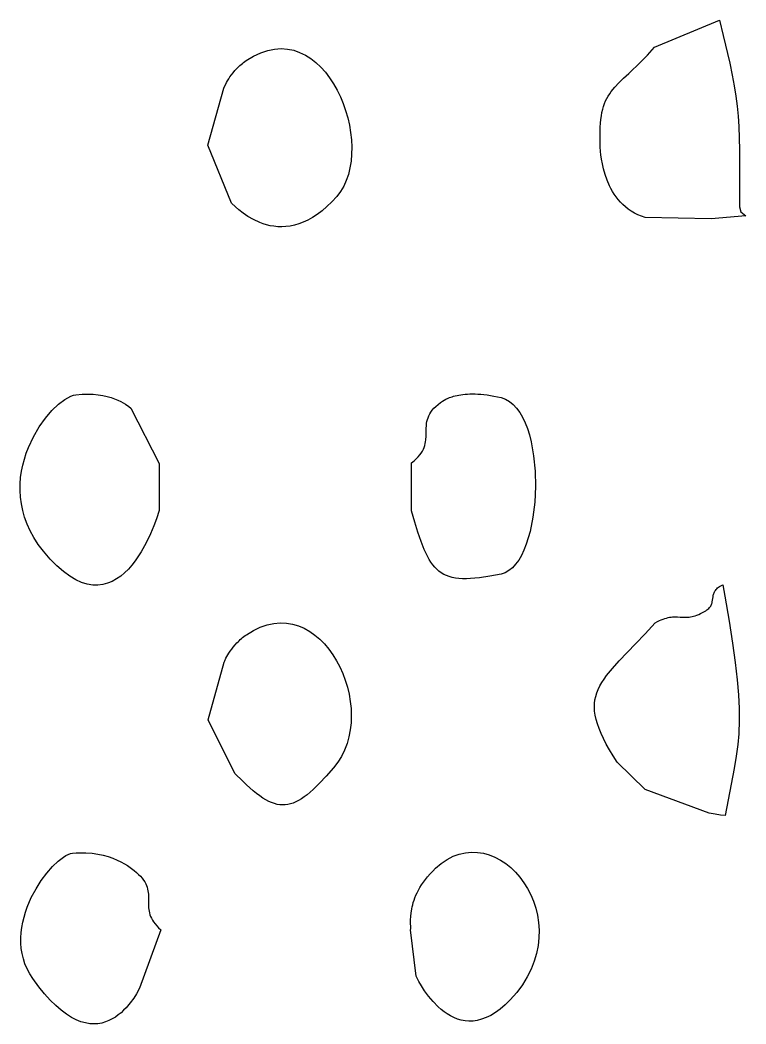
# Model space of a CAD drawing. Header units: millimetres. Extents: x 73 to 173, y -160 to -92.
# Drawn here: x 153.687 to 154.364, y -138.33 to -137.394 of the extents above; entities that cross this region are included whole.
import ezdxf

# ---------------------------------------------------------------- set-up
doc = ezdxf.new("R2010")
doc.units = ezdxf.units.MM
doc.layers.add('F.Silkscreen', color=41, linetype='CONTINUOUS', true_color=0xf2eda1)

msp = doc.modelspace()

# ---------------------------------------------------------------- linework, layer by layer
at = {"layer": 'F.Silkscreen', "linetype": 'CONTINUOUS'}
for p, q in [((154.279191, -137.418931), (154.339618, -137.393517)), ((154.339618, -137.393517), (154.34326, -137.407987)), ((154.34326, -137.407987), (154.349338, -137.433833)), ((153.918214, -137.421765), (153.92456, -137.420515)), ((153.92456, -137.420515), (153.930742, -137.420127)), ((153.930742, -137.420127), (153.936709, -137.420544)), ((153.936709, -137.420544), (153.94248, -137.421734)), ((154.272377, -137.426274), (154.279191, -137.418931)), ((153.898174, -137.431198), (153.905005, -137.427062)), ((153.905005, -137.427062), (153.91169, -137.423936)), ((153.91169, -137.423936), (153.918214, -137.421765)), ((153.94248, -137.421734), (153.94803, -137.423639)), ((153.94803, -137.423639), (153.953336, -137.42621)), ((153.953336, -137.42621), (153.958406, -137.4294)), ((153.958406, -137.4294), (153.963216, -137.433171)), ((154.266081, -137.432683), (154.272377, -137.426274)), ((153.887543, -137.440718), (153.889358, -137.438723)), ((153.889358, -137.438723), (153.890325, -137.437731)), ((153.890325, -137.437731), (153.891324, -137.436748)), ((153.891324, -137.436748), (153.892365, -137.435775)), ((153.892365, -137.435775), (153.893454, -137.434822)), ((153.893454, -137.434822), (153.894574, -137.433881)), ((153.894574, -137.433881), (153.89573, -137.432962)), ((153.89573, -137.432962), (153.896935, -137.432068)), ((153.896935, -137.432068), (153.898174, -137.431198)), ((153.963216, -137.433171), (153.96776, -137.437456)), ((153.96776, -137.437456), (153.972019, -137.442215)), ((154.255007, -137.443302), (154.266081, -137.432683)), ((154.349338, -137.433833), (154.351643, -137.444855)), ((153.880735, -137.450132), (153.881812, -137.44841)), ((153.881812, -137.44841), (153.883021, -137.446574)), ((153.883021, -137.446574), (153.884382, -137.444674)), ((153.884382, -137.444674), (153.885886, -137.442712)), ((153.885886, -137.442712), (153.887543, -137.440718)), ((153.972019, -137.442215), (153.975981, -137.447407)), ((153.975981, -137.447407), (153.979632, -137.452958)), ((154.24591, -137.452052), (154.250211, -137.447836)), ((154.250211, -137.447836), (154.255007, -137.443302)), ((154.351643, -137.444855), (154.353515, -137.454955)), ((153.8623, -137.510356), (153.877143, -137.456953)), ((153.877143, -137.456953), (153.877816, -137.455523)), ((153.877816, -137.455523), (153.879011, -137.453187)), ((153.879011, -137.453187), (153.879804, -137.451737)), ((153.879804, -137.451737), (153.880735, -137.450132)), ((153.979632, -137.452958), (153.982963, -137.458862)), ((153.982963, -137.458862), (153.985978, -137.465039)), ((154.238753, -137.46019), (154.242089, -137.456124)), ((154.242089, -137.456124), (154.24591, -137.452052)), ((154.353515, -137.454955), (154.355015, -137.464536)), ((153.985978, -137.465039), (153.988629, -137.471429)), ((154.233471, -137.468991), (154.234616, -137.466661)), ((154.234616, -137.466661), (154.23587, -137.464429)), ((154.23587, -137.464429), (154.237251, -137.462284)), ((154.237251, -137.462284), (154.238753, -137.46019)), ((154.355015, -137.464536), (154.35616, -137.473809)), ((153.988629, -137.471429), (153.990926, -137.478013)), ((154.230041, -137.479691), (154.230732, -137.476764)), ((154.230732, -137.476764), (154.231526, -137.474027)), ((154.231526, -137.474027), (154.232444, -137.471436)), ((154.232444, -137.471436), (154.233471, -137.468991)), ((154.35616, -137.473809), (154.357035, -137.483213)), ((153.990926, -137.478013), (153.992861, -137.484732)), ((153.992861, -137.484732), (153.994411, -137.491543)), ((154.228648, -137.489733), (154.228994, -137.486149)), ((154.228994, -137.486149), (154.229468, -137.482812)), ((154.229468, -137.482812), (154.230041, -137.479691)), ((154.357035, -137.483213), (154.357652, -137.49286)), ((153.994411, -137.491543), (153.995566, -137.498378)), ((154.228264, -137.497679), (154.228393, -137.493573)), ((154.228393, -137.493573), (154.228648, -137.489733)), ((154.357652, -137.49286), (154.358283, -137.514611)), ((153.995566, -137.498378), (153.996306, -137.505213)), ((153.996306, -137.505213), (153.996638, -137.51198)), ((154.228235, -137.502086), (154.228264, -137.497679)), ((154.228506, -137.511865), (154.228235, -137.502086)), ((153.884497, -137.564207), (153.8623, -137.510356)), ((153.996638, -137.51198), (153.996531, -137.518633)), ((154.228773, -137.516011), (154.228506, -137.511865)), ((154.358283, -137.514611), (154.358304, -137.567622)), ((153.996531, -137.518633), (153.995977, -137.52514)), ((154.229107, -137.519269), (154.228773, -137.516011)), ((154.229638, -137.523164), (154.229107, -137.519269)), ((154.230424, -137.527572), (154.229638, -137.523164)), ((153.994975, -137.531434), (153.993498, -137.537473)), ((153.995977, -137.52514), (153.994975, -137.531434)), ((154.231513, -137.532396), (154.230424, -137.527572)), ((154.232952, -137.537507), (154.231513, -137.532396)), ((153.991531, -137.543214), (153.989082, -137.548602)), ((153.993498, -137.537473), (153.991531, -137.543214)), ((154.234805, -137.542787), (154.232952, -137.537507)), ((154.237105, -137.548138), (154.234805, -137.542787)), ((153.989082, -137.548602), (153.986124, -137.553585)), ((154.238453, -137.550803), (154.237105, -137.548138)), ((154.239925, -137.553438), (154.238453, -137.550803)), ((153.982643, -137.55812), (153.978035, -137.563126)), ((153.986124, -137.553585), (153.982643, -137.55812)), ((154.241538, -137.55603), (154.239925, -137.553438)), ((154.243305, -137.55857), (154.241538, -137.55603)), ((154.245222, -137.561028), (154.243305, -137.55857)), ((154.247298, -137.563417), (154.245222, -137.561028)), ((153.888254, -137.567902), (153.884497, -137.564207)), ((153.891348, -137.570611), (153.888254, -137.567902)), ((153.895188, -137.573612), (153.891348, -137.570611)), ((153.973467, -137.567578), (153.968943, -137.571489)), ((153.978035, -137.563126), (153.973467, -137.567578)), ((154.249536, -137.5657), (154.247298, -137.563417)), ((154.25195, -137.56787), (154.249536, -137.5657)), ((154.254553, -137.569906), (154.25195, -137.56787)), ((154.25732, -137.571806), (154.254553, -137.569906)), ((154.358304, -137.567622), (154.359613, -137.572579)), ((153.899724, -137.576724), (153.895188, -137.573612)), ((153.904937, -137.579713), (153.899724, -137.576724)), ((153.910737, -137.582388), (153.904937, -137.579713)), ((153.95572, -137.580197), (153.951451, -137.582184)), ((153.96007, -137.577765), (153.95572, -137.580197)), ((153.964477, -137.574873), (153.96007, -137.577765)), ((153.968943, -137.571489), (153.964477, -137.574873)), ((154.260298, -137.573553), (154.25732, -137.571806)), ((154.263462, -137.57512), (154.260298, -137.573553)), ((154.266839, -137.576507), (154.263462, -137.57512)), ((154.270423, -137.577685), (154.266839, -137.576507)), ((154.332055, -137.578912), (154.270423, -137.577685)), ((154.364336, -137.576261), (154.332055, -137.578912)), ((154.359613, -137.572579), (154.364336, -137.576261)), ((153.913863, -137.583538), (153.910737, -137.582388)), ((153.917109, -137.58453), (153.913863, -137.583538)), ((153.92048, -137.585345), (153.917109, -137.58453)), ((153.923982, -137.585946), (153.92048, -137.585345)), ((153.927605, -137.586322), (153.923982, -137.585946)), ((153.931333, -137.586434), (153.927605, -137.586322)), ((153.935171, -137.586255), (153.931333, -137.586434)), ((153.939101, -137.585767), (153.935171, -137.586255)), ((153.943136, -137.584948), (153.939101, -137.585767)), ((153.947255, -137.583763), (153.943136, -137.584948)), ((153.951451, -137.582184), (153.947255, -137.583763)), ((153.723044, -137.752026), (153.728973, -137.747546)), ((153.728973, -137.747546), (153.734489, -137.744544)), ((153.734489, -137.744544), (153.737022, -137.743622)), ((153.737022, -137.743622), (153.739367, -137.743127)), ((153.739367, -137.743127), (153.745051, -137.74258)), ((153.745051, -137.74258), (153.750394, -137.742417)), ((153.750394, -137.742417), (153.75539, -137.74258)), ((153.75539, -137.74258), (153.760057, -137.743039)), ((153.760057, -137.743039), (153.764385, -137.743735)), ((153.764385, -137.743735), (153.76838, -137.744641)), ((153.76838, -137.744641), (153.772047, -137.745707)), ((153.772047, -137.745707), (153.775385, -137.746901)), ((153.775385, -137.746901), (153.778388, -137.74816)), ((153.778388, -137.74816), (153.781073, -137.749458)), ((154.079431, -137.750329), (154.081346, -137.749002)), ((154.081346, -137.749002), (154.082743, -137.748148)), ((154.082743, -137.748148), (154.084469, -137.747233)), ((154.084469, -137.747233), (154.086506, -137.746288)), ((154.086506, -137.746288), (154.087667, -137.745817)), ((154.087667, -137.745817), (154.088911, -137.745353)), ((154.088911, -137.745353), (154.09025, -137.744912)), ((154.09025, -137.744912), (154.091677, -137.74448)), ((154.091677, -137.74448), (154.093203, -137.74408)), ((154.093203, -137.74408), (154.094833, -137.743694)), ((154.094833, -137.743694), (154.096556, -137.743359)), ((154.096556, -137.743359), (154.09838, -137.743057)), ((154.09838, -137.743057), (154.100314, -137.742802)), ((154.100314, -137.742802), (154.102354, -137.742589)), ((154.102354, -137.742589), (154.104507, -137.742436)), ((154.104507, -137.742436), (154.106767, -137.742345)), ((154.106767, -137.742345), (154.109144, -137.742317)), ((154.109144, -137.742317), (154.111639, -137.742351)), ((154.111639, -137.742351), (154.114248, -137.742466)), ((154.114248, -137.742466), (154.116976, -137.742664)), ((154.116976, -137.742664), (154.119832, -137.742942)), ((154.119832, -137.742942), (154.122807, -137.743312)), ((154.122807, -137.743312), (154.125913, -137.74378)), ((154.125913, -137.74378), (154.12914, -137.744346)), ((154.12914, -137.744346), (154.132511, -137.74502)), ((154.132511, -137.74502), (154.135999, -137.745795)), ((154.135999, -137.745795), (154.140035, -137.747166)), ((154.140035, -137.747166), (154.143778, -137.749273)), ((154.143778, -137.749273), (154.147237, -137.752072)), ((153.710832, -137.764924), (153.716922, -137.757865)), ((153.716922, -137.757865), (153.723044, -137.752026)), ((153.781073, -137.749458), (153.783432, -137.750752)), ((153.783432, -137.750752), (153.785475, -137.752002)), ((153.785475, -137.752002), (153.788588, -137.754167)), ((153.788588, -137.754167), (153.79044, -137.755645)), ((153.79044, -137.755645), (153.817116, -137.807386)), ((154.070453, -137.759254), (154.071745, -137.757485)), ((154.071745, -137.757485), (154.073264, -137.755711)), ((154.073264, -137.755711), (154.075044, -137.753926)), ((154.075044, -137.753926), (154.077093, -137.752132)), ((154.077093, -137.752132), (154.079431, -137.750329)), ((154.147237, -137.752072), (154.150436, -137.755512)), ((154.150436, -137.755512), (154.153349, -137.759555)), ((153.704988, -137.773093), (153.710832, -137.764924)), ((154.0665, -137.769707), (154.066804, -137.767981)), ((154.066804, -137.767981), (154.067225, -137.76624)), ((154.067225, -137.76624), (154.067781, -137.764506)), ((154.067781, -137.764506), (154.06849, -137.762759)), ((154.06849, -137.762759), (154.069373, -137.761014)), ((154.069373, -137.761014), (154.070453, -137.759254)), ((154.153349, -137.759555), (154.156, -137.76413)), ((154.156, -137.76413), (154.158378, -137.769209)), ((153.699627, -137.782261), (153.704988, -137.773093)), ((154.066044, -137.778325), (154.0661, -137.774885)), ((154.0661, -137.774885), (154.066299, -137.771436)), ((154.066299, -137.771436), (154.0665, -137.769707)), ((154.158378, -137.769209), (154.160474, -137.77473)), ((154.160474, -137.77473), (154.162324, -137.780631)), ((153.694948, -137.792278), (153.699627, -137.782261)), ((154.065552, -137.786959), (154.065774, -137.785228)), ((154.065774, -137.785228), (154.065987, -137.781782)), ((154.065987, -137.781782), (154.066044, -137.778325)), ((154.162324, -137.780631), (154.163898, -137.786885)), ((153.69293, -137.797583), (153.694948, -137.792278)), ((154.061498, -137.797485), (154.062598, -137.795711)), ((154.062598, -137.795711), (154.063504, -137.793943)), ((154.063504, -137.793943), (154.064232, -137.792191)), ((154.064232, -137.792191), (154.064804, -137.790446)), ((154.064804, -137.790446), (154.065238, -137.788706)), ((154.065238, -137.788706), (154.065552, -137.786959)), ((154.163898, -137.786885), (154.16627, -137.800229)), ((153.689714, -137.808668), (153.691181, -137.803052)), ((153.691181, -137.803052), (153.69293, -137.797583)), ((154.052369, -137.806511), (154.054738, -137.804679)), ((154.054738, -137.804679), (154.056816, -137.802867)), ((154.056816, -137.802867), (154.058632, -137.801066)), ((154.058632, -137.801066), (154.060178, -137.799265)), ((154.060178, -137.799265), (154.061498, -137.797485)), ((154.16627, -137.800229), (154.167605, -137.814337)), ((153.687726, -137.820325), (153.688549, -137.814436)), ((153.688549, -137.814436), (153.689714, -137.808668)), ((153.817116, -137.807386), (153.817069, -137.851248)), ((154.052314, -137.851394), (154.052369, -137.806511)), ((154.167605, -137.814337), (154.167933, -137.828827)), ((153.687274, -137.826329), (153.687726, -137.820325)), ((153.68721, -137.832423), (153.687274, -137.826329)), ((153.687566, -137.838587), (153.68721, -137.832423)), ((154.167933, -137.828827), (154.167265, -137.843301)), ((153.688386, -137.84482), (153.687566, -137.838587)), ((153.689668, -137.851105), (153.688386, -137.84482)), ((153.691452, -137.857426), (153.689668, -137.851105)), ((153.817069, -137.851248), (153.814523, -137.858929)), ((154.055417, -137.861955), (154.052314, -137.851394)), ((154.167265, -137.843301), (154.16561, -137.857333)), ((153.693774, -137.863762), (153.691452, -137.857426)), ((153.814523, -137.858929), (153.81208, -137.865371)), ((154.16561, -137.857333), (154.162993, -137.870556)), ((153.696656, -137.870098), (153.693774, -137.863762)), ((153.700133, -137.87643), (153.696656, -137.870098)), ((153.81208, -137.865371), (153.808871, -137.872961)), ((154.058363, -137.871452), (154.055417, -137.861955)), ((154.162993, -137.870556), (154.161321, -137.876727)), ((153.704215, -137.882723), (153.700133, -137.87643)), ((153.808871, -137.872961), (153.804874, -137.881242)), ((154.061243, -137.879911), (154.058363, -137.871452)), ((154.064145, -137.887352), (154.061243, -137.879911)), ((154.161321, -137.876727), (154.159425, -137.882553)), ((153.708937, -137.888979), (153.704215, -137.882723)), ((153.715391, -137.896481), (153.708937, -137.888979)), ((153.800102, -137.889758), (153.794544, -137.898065)), ((153.804874, -137.881242), (153.800102, -137.889758)), ((154.06564, -137.890709), (154.064145, -137.887352)), ((154.157289, -137.887965), (154.154927, -137.892934)), ((154.159425, -137.882553), (154.157289, -137.887965)), ((153.721642, -137.902851), (153.715391, -137.896481)), ((153.794544, -137.898065), (153.791468, -137.902003)), ((154.067181, -137.893824), (154.06564, -137.890709)), ((154.068775, -137.896708), (154.067181, -137.893824)), ((154.070432, -137.899359), (154.068775, -137.896708)), ((154.152337, -137.897396), (154.149515, -137.901292)), ((154.154927, -137.892934), (154.152337, -137.897396)), ((153.72769, -137.908166), (153.721642, -137.902851)), ((153.733536, -137.912464), (153.72769, -137.908166)), ((153.788203, -137.905724), (153.784732, -137.909157)), ((153.791468, -137.902003), (153.788203, -137.905724)), ((154.072173, -137.901786), (154.070432, -137.899359)), ((154.074001, -137.903991), (154.072173, -137.901786)), ((154.075934, -137.905984), (154.074001, -137.903991)), ((154.077989, -137.907753), (154.075934, -137.905984)), ((154.080153, -137.909311), (154.077989, -137.907753)), ((154.143199, -137.90723), (154.13971, -137.909173)), ((154.146463, -137.904585), (154.143199, -137.90723)), ((154.149515, -137.901292), (154.146463, -137.904585)), ((153.739188, -137.9158), (153.733536, -137.912464)), ((153.744634, -137.918254), (153.739188, -137.9158)), ((153.773148, -137.917221), (153.768892, -137.918987)), ((153.777201, -137.914956), (153.773148, -137.917221)), ((153.781067, -137.912248), (153.777201, -137.914956)), ((153.784732, -137.909157), (153.781067, -137.912248)), ((154.082472, -137.910666), (154.080153, -137.909311)), ((154.084934, -137.911822), (154.082472, -137.910666)), ((154.08755, -137.912782), (154.084934, -137.911822)), ((154.090353, -137.913542), (154.08755, -137.912782)), ((154.093337, -137.914111), (154.090353, -137.913542)), ((154.096517, -137.914503), (154.093337, -137.914111)), ((154.099916, -137.91471), (154.096517, -137.914503)), ((154.103523, -137.914743), (154.099916, -137.91471)), ((154.107367, -137.914603), (154.103523, -137.914743)), ((154.11146, -137.914291), (154.107367, -137.914603)), ((154.115801, -137.91381), (154.11146, -137.914291)), ((154.125319, -137.912389), (154.115801, -137.91381)), ((154.135999, -137.910352), (154.125319, -137.912389)), ((154.13971, -137.909173), (154.135999, -137.910352)), ((153.749879, -137.919849), (153.744634, -137.918254)), ((153.754937, -137.920671), (153.749879, -137.919849)), ((153.75978, -137.920761), (153.754937, -137.920671)), ((153.764438, -137.920177), (153.75978, -137.920761)), ((153.768892, -137.918987), (153.764438, -137.920177)), ((154.334606, -137.927894), (154.334952, -137.927135)), ((154.334952, -137.927135), (154.335371, -137.926381)), ((154.335371, -137.926381), (154.335854, -137.925634)), ((154.335854, -137.925634), (154.336426, -137.924883)), ((154.336426, -137.924883), (154.337112, -137.924139)), ((154.337112, -137.924139), (154.337886, -137.923408)), ((154.337886, -137.923408), (154.338792, -137.922683)), ((154.338792, -137.922683), (154.339814, -137.921971)), ((154.339814, -137.921971), (154.340966, -137.921258)), ((154.340966, -137.921258), (154.342762, -137.920605)), ((154.342762, -137.920605), (154.344638, -137.931)), ((154.332771, -137.937191), (154.332963, -137.936416)), ((154.332963, -137.936416), (154.333237, -137.934861)), ((154.333237, -137.934861), (154.333442, -137.933314)), ((154.333442, -137.933314), (154.333647, -137.93175)), ((154.333647, -137.93175), (154.333912, -137.930209)), ((154.333912, -137.930209), (154.334103, -137.929424)), ((154.334103, -137.929424), (154.334331, -137.928659)), ((154.334331, -137.928659), (154.334606, -137.927894)), ((154.344638, -137.931), (154.34863, -137.954366)), ((154.323848, -137.9464), (154.325779, -137.945361)), ((154.325779, -137.945361), (154.326951, -137.944649)), ((154.326951, -137.944649), (154.327981, -137.943932)), ((154.327981, -137.943932), (154.328906, -137.943211)), ((154.328906, -137.943211), (154.329698, -137.942482)), ((154.329698, -137.942482), (154.330386, -137.941739)), ((154.330386, -137.941739), (154.330979, -137.940993)), ((154.330979, -137.940993), (154.331482, -137.94024)), ((154.331482, -137.94024), (154.331909, -137.939492)), ((154.331909, -137.939492), (154.332247, -137.938728)), ((154.332247, -137.938728), (154.332539, -137.937955)), ((154.332539, -137.937955), (154.332771, -137.937191)), ((154.279817, -137.955875), (154.281782, -137.954813)), ((154.281782, -137.954813), (154.283644, -137.953883)), ((154.283644, -137.953883), (154.285422, -137.953091)), ((154.285422, -137.953091), (154.287105, -137.952419)), ((154.287105, -137.952419), (154.288704, -137.95186)), ((154.288704, -137.95186), (154.290238, -137.951402)), ((154.290238, -137.951402), (154.291697, -137.951043)), ((154.291697, -137.951043), (154.293103, -137.950769)), ((154.293103, -137.950769), (154.294459, -137.95057)), ((154.294459, -137.95057), (154.295756, -137.950445)), ((154.295756, -137.950445), (154.298248, -137.950343)), ((154.298248, -137.950343), (154.300622, -137.950399)), ((154.300622, -137.950399), (154.302941, -137.950528)), ((154.302941, -137.950528), (154.305261, -137.95066)), ((154.305261, -137.95066), (154.307629, -137.95072)), ((154.307629, -137.95072), (154.310088, -137.950638)), ((154.310088, -137.950638), (154.311378, -137.950518)), ((154.311378, -137.950518), (154.312709, -137.950327)), ((154.312709, -137.950327), (154.314091, -137.950059)), ((154.314091, -137.950059), (154.315535, -137.94972)), ((154.315535, -137.94972), (154.317032, -137.949274)), ((154.317032, -137.949274), (154.318624, -137.94874)), ((154.318624, -137.94874), (154.320274, -137.948083)), ((154.320274, -137.948083), (154.322016, -137.947308)), ((154.322016, -137.947308), (154.323848, -137.9464)), ((154.34863, -137.954366), (154.351876, -137.974911)), ((153.898419, -137.966974), (153.904927, -137.96297)), ((153.904927, -137.96297), (153.91133, -137.959911)), ((153.91133, -137.959911), (153.917638, -137.957725)), ((153.917638, -137.957725), (153.92381, -137.956407)), ((153.92381, -137.956407), (153.929865, -137.95589)), ((153.929865, -137.95589), (153.935747, -137.956127)), ((153.935747, -137.956127), (153.941472, -137.957095)), ((153.941472, -137.957095), (153.946999, -137.958738)), ((153.946999, -137.958738), (153.952323, -137.961017)), ((153.952323, -137.961017), (153.957424, -137.963893)), ((153.957424, -137.963893), (153.96229, -137.967325)), ((154.270295, -137.966142), (154.279817, -137.955875)), ((153.889571, -137.974564), (153.890534, -137.973583)), ((153.890534, -137.973583), (153.891534, -137.972588)), ((153.891534, -137.972588), (153.892583, -137.971616)), ((153.892583, -137.971616), (153.893662, -137.970645)), ((153.893662, -137.970645), (153.894791, -137.9697)), ((153.894791, -137.9697), (153.895961, -137.968765)), ((153.895961, -137.968765), (153.897169, -137.967864)), ((153.897169, -137.967864), (153.898419, -137.966974)), ((153.96229, -137.967325), (153.966896, -137.971258)), ((153.966896, -137.971258), (153.971237, -137.975654)), ((154.261467, -137.975384), (154.270295, -137.966142)), ((153.882052, -137.98419), (153.883261, -137.982369)), ((153.883261, -137.982369), (153.884614, -137.980479)), ((153.884614, -137.980479), (153.886106, -137.97854)), ((153.886106, -137.97854), (153.887765, -137.976556)), ((153.887765, -137.976556), (153.889571, -137.974564)), ((153.971237, -137.975654), (153.97528, -137.980475)), ((153.97528, -137.980475), (153.979025, -137.985691)), ((154.246142, -137.991385), (154.261467, -137.975384)), ((154.351876, -137.974911), (154.354402, -137.992966)), ((153.862684, -138.046526), (153.877486, -137.992632)), ((153.877486, -137.992632), (153.878139, -137.991213)), ((153.878139, -137.991213), (153.879299, -137.988906)), ((153.879299, -137.988906), (153.880081, -137.987475)), ((153.880081, -137.987475), (153.881002, -137.985901)), ((153.881002, -137.985901), (153.882052, -137.98419)), ((153.979025, -137.985691), (153.982446, -137.991222)), ((153.982446, -137.991222), (153.985523, -137.997062)), ((154.23977, -137.998474), (154.246142, -137.991385)), ((153.985523, -137.997062), (153.988245, -138.003152)), ((154.234334, -138.005169), (154.23977, -137.998474)), ((154.354402, -137.992966), (154.356252, -138.008954)), ((153.988245, -138.003152), (153.990606, -138.009455)), ((153.990606, -138.009455), (153.992561, -138.015927)), ((154.229891, -138.011631), (154.231984, -138.008407)), ((154.231984, -138.008407), (154.234334, -138.005169)), ((154.356252, -138.008954), (154.35746, -138.02313)), ((153.992561, -138.015927), (153.994128, -138.022523)), ((154.225207, -138.021246), (154.226489, -138.018025)), ((154.226489, -138.018025), (154.228057, -138.014825)), ((154.228057, -138.014825), (154.229891, -138.011631)), ((153.994128, -138.022523), (153.995259, -138.0292)), ((153.995259, -138.0292), (153.99595, -138.035919)), ((154.223088, -138.031242), (154.223499, -138.027834)), ((154.223499, -138.027834), (154.224205, -138.024509)), ((154.224205, -138.024509), (154.225207, -138.021246)), ((154.35746, -138.02313), (154.358064, -138.035935)), ((153.99595, -138.035919), (153.996194, -138.042632)), ((154.222983, -138.034762), (154.223088, -138.031242)), ((154.223203, -138.038396), (154.222983, -138.034762)), ((154.223732, -138.042174), (154.223203, -138.038396)), ((154.358064, -138.035935), (154.35811, -138.046947)), ((153.887657, -138.096524), (153.862684, -138.046526)), ((153.996194, -138.042632), (153.995957, -138.049305)), ((154.224589, -138.046125), (154.223732, -138.042174)), ((154.225784, -138.050253), (154.224589, -138.046125)), ((154.358083, -138.048355), (154.357668, -138.058077)), ((154.35811, -138.046947), (154.358083, -138.048355)), ((153.995239, -138.055894), (153.994003, -138.062336)), ((153.995957, -138.049305), (153.995239, -138.055894)), ((154.227326, -138.054587), (154.225784, -138.050253)), ((154.229216, -138.059147), (154.227326, -138.054587)), ((154.357668, -138.058077), (154.357577, -138.059454)), ((153.994003, -138.062336), (153.992252, -138.068624)), ((154.231462, -138.063952), (154.229216, -138.059147)), ((154.234077, -138.069016), (154.231462, -138.063952)), ((154.357577, -138.059454), (154.356681, -138.06953)), ((153.989972, -138.074686), (153.987113, -138.080496)), ((153.992252, -138.068624), (153.989972, -138.074686)), ((154.23706, -138.074367), (154.234077, -138.069016)), ((154.240425, -138.080021), (154.23706, -138.074367)), ((154.356681, -138.06953), (154.355266, -138.08043)), ((153.983695, -138.086007), (153.979672, -138.091164)), ((153.987113, -138.080496), (153.983695, -138.086007)), ((154.244179, -138.086009), (154.240425, -138.080021)), ((154.270423, -138.111518), (154.244179, -138.086009)), ((154.355266, -138.08043), (154.353423, -138.091789)), ((153.979672, -138.091164), (153.972852, -138.098889)), ((154.353423, -138.091789), (154.345019, -138.135796)), ((153.894917, -138.103788), (153.887657, -138.096524)), ((153.898326, -138.107028), (153.894917, -138.103788)), ((153.972852, -138.098889), (153.966516, -138.105644)), ((153.901625, -138.110011), (153.898326, -138.107028)), ((153.904799, -138.112731), (153.901625, -138.110011)), ((153.907858, -138.115197), (153.904799, -138.112731)), ((153.95776, -138.11398), (153.955002, -138.116273)), ((153.960591, -138.111438), (153.95776, -138.11398)), ((153.963501, -138.108658), (153.960591, -138.111438)), ((153.966516, -138.105644), (153.963501, -138.108658)), ((154.330112, -138.13352), (154.270423, -138.111518)), ((153.910837, -138.117395), (153.907858, -138.115197)), ((153.913701, -138.119348), (153.910837, -138.117395)), ((153.916504, -138.12105), (153.913701, -138.119348)), ((153.919224, -138.122476), (153.916504, -138.12105)), ((153.92189, -138.12366), (153.919224, -138.122476)), ((153.924501, -138.124595), (153.92189, -138.12366)), ((153.944557, -138.123006), (153.942044, -138.124073)), ((153.947099, -138.121695), (153.944557, -138.123006)), ((153.949681, -138.120127), (153.947099, -138.121695)), ((153.952318, -138.118317), (153.949681, -138.120127)), ((153.955002, -138.116273), (153.952318, -138.118317)), ((153.927059, -138.12527), (153.924501, -138.124595)), ((153.929588, -138.1257), (153.927059, -138.12527)), ((153.932099, -138.125875), (153.929588, -138.1257)), ((153.934582, -138.125803), (153.932099, -138.125875)), ((153.93706, -138.12548), (153.934582, -138.125803)), ((153.939549, -138.124904), (153.93706, -138.12548)), ((153.942044, -138.124073), (153.939549, -138.124904)), ((154.335633, -138.134577), (154.330112, -138.13352)), ((154.340516, -138.135322), (154.335633, -138.134577)), ((154.344831, -138.135784), (154.340516, -138.135322)), ((154.345019, -138.135796), (154.344831, -138.135784)), ((153.736206, -138.170863), (153.739432, -138.170594)), ((153.739432, -138.170594), (153.742576, -138.170439)), ((153.742576, -138.170439), (153.748624, -138.170468)), ((153.748624, -138.170468), (153.754324, -138.170899)), ((154.096912, -138.17169), (154.102583, -138.17042)), ((154.102583, -138.17042), (154.108254, -138.169899)), ((154.108254, -138.169899), (154.113887, -138.170093)), ((154.113887, -138.170093), (154.119437, -138.17096)), ((153.717404, -138.183335), (153.722617, -138.178354)), ((153.722617, -138.178354), (153.727597, -138.174532)), ((153.727597, -138.174532), (153.729951, -138.17309)), ((153.729951, -138.17309), (153.732185, -138.171999)), ((153.732185, -138.171999), (153.734272, -138.17125)), ((153.734272, -138.17125), (153.736206, -138.170863)), ((153.754324, -138.170899), (153.759683, -138.171679)), ((153.759683, -138.171679), (153.764709, -138.172757)), ((153.764709, -138.172757), (153.769375, -138.174077)), ((153.769375, -138.174077), (153.773687, -138.175589)), ((153.773687, -138.175589), (153.777649, -138.177223)), ((153.777649, -138.177223), (153.781238, -138.17895)), ((153.781238, -138.17895), (153.784468, -138.180692)), ((154.080182, -138.180338), (154.085671, -138.176617)), ((154.085671, -138.176617), (154.09126, -138.173744)), ((154.09126, -138.173744), (154.096912, -138.17169)), ((154.119437, -138.17096), (154.124882, -138.172476)), ((154.124882, -138.172476), (154.130197, -138.174608)), ((154.130197, -138.174608), (154.135337, -138.177308)), ((154.135337, -138.177308), (154.140259, -138.180567)), ((153.706987, -138.196254), (153.712139, -138.189341)), ((153.712139, -138.189341), (153.717404, -138.183335)), ((153.784468, -138.180692), (153.787306, -138.182423)), ((153.787306, -138.182423), (153.789789, -138.184056)), ((153.789789, -138.184056), (153.793568, -138.186885)), ((153.793568, -138.186885), (153.795789, -138.188735)), ((153.795789, -138.188735), (153.797807, -138.190582)), ((154.069667, -138.190221), (154.072134, -138.187588)), ((154.072134, -138.187588), (154.07481, -138.184935)), ((154.07481, -138.184935), (154.080182, -138.180338)), ((154.140259, -138.180567), (154.144946, -138.184331)), ((154.144946, -138.184331), (154.149367, -138.188575)), ((154.149367, -138.188575), (154.153485, -138.193258)), ((153.702123, -138.203957), (153.706987, -138.196254)), ((153.797807, -138.190582), (153.799567, -138.192398)), ((153.799567, -138.192398), (153.801081, -138.194174)), ((153.801081, -138.194174), (153.802383, -138.195921)), ((153.802383, -138.195921), (153.803477, -138.197642)), ((153.803477, -138.197642), (153.80439, -138.19934)), ((154.061753, -138.200467), (154.063453, -138.197953)), ((154.063453, -138.197953), (154.065341, -138.195406)), ((154.065341, -138.195406), (154.067404, -138.19282)), ((154.067404, -138.19282), (154.069667, -138.190221)), ((154.153485, -138.193258), (154.157257, -138.198353)), ((154.157257, -138.198353), (154.16066, -138.20382)), ((153.697698, -138.212316), (153.702123, -138.203957)), ((153.80439, -138.19934), (153.805126, -138.201007)), ((153.805126, -138.201007), (153.805709, -138.20266)), ((153.805709, -138.20266), (153.806161, -138.204296)), ((153.806161, -138.204296), (153.806496, -138.205907)), ((153.806496, -138.205907), (153.806733, -138.20751)), ((153.806733, -138.20751), (153.806883, -138.209102)), ((154.056534, -138.210091), (154.057613, -138.207753)), ((154.057613, -138.207753), (154.058838, -138.205371)), ((154.058838, -138.205371), (154.060218, -138.202936)), ((154.060218, -138.202936), (154.061753, -138.200467)), ((154.16066, -138.20382), (154.163649, -138.20963)), ((153.693907, -138.221208), (153.697698, -138.212316)), ((153.806883, -138.209102), (153.806994, -138.212266)), ((153.806986, -138.215406), (153.806971, -138.218548)), ((153.806994, -138.212266), (153.806986, -138.215406)), ((154.053457, -138.218893), (154.054057, -138.21678)), ((154.054057, -138.21678), (154.05476, -138.214608)), ((154.05476, -138.214608), (154.055577, -138.212376)), ((154.055577, -138.212376), (154.056534, -138.210091)), ((154.163649, -138.20963), (154.166201, -138.215739)), ((154.166201, -138.215739), (154.168285, -138.22212)), ((153.690909, -138.230508), (153.692301, -138.225814)), ((153.692301, -138.225814), (153.693907, -138.221208)), ((153.806971, -138.218548), (153.807098, -138.221729)), ((153.807098, -138.221729), (153.807268, -138.223323)), ((153.807268, -138.223323), (153.807511, -138.224942)), ((153.807511, -138.224942), (153.807866, -138.226573)), ((153.807866, -138.226573), (153.808341, -138.228209)), ((154.051666, -138.230053), (154.051971, -138.226636)), ((154.051971, -138.226636), (154.052226, -138.224815)), ((154.052226, -138.224815), (154.052545, -138.222908)), ((154.052545, -138.222908), (154.052954, -138.220932)), ((154.052954, -138.220932), (154.053457, -138.218893)), ((154.168285, -138.22212), (154.169869, -138.228752)), ((153.688869, -138.240094), (153.689752, -138.235277)), ((153.689752, -138.235277), (153.690909, -138.230508)), ((153.808341, -138.228209), (153.808952, -138.229881)), ((153.808952, -138.229881), (153.809713, -138.231578)), ((153.809713, -138.231578), (153.810648, -138.23329)), ((153.810648, -138.23329), (153.811778, -138.235037)), ((153.811778, -138.235037), (153.81312, -138.236808)), ((154.051545, -138.233117), (154.051666, -138.230053)), ((154.051545, -138.235819), (154.051545, -138.233117)), ((154.051658, -138.23999), (154.051545, -138.235819)), ((154.169869, -138.228752), (154.170909, -138.235587)), ((154.170909, -138.235587), (154.171369, -138.242585)), ((153.687967, -138.249836), (153.688266, -138.244958)), ((153.688266, -138.244958), (153.688869, -138.240094)), ((153.818532, -138.242337), (153.798616, -138.296857)), ((153.81312, -138.236808), (153.814676, -138.238616)), ((153.814676, -138.238616), (153.816474, -138.240455)), ((153.816474, -138.240455), (153.818532, -138.242337)), ((154.051435, -138.242337), (154.051548, -138.241924)), ((154.056598, -138.28557), (154.051435, -138.242337)), ((154.051548, -138.241924), (154.051624, -138.241403)), ((154.051624, -138.241403), (154.051658, -138.23999)), ((154.171369, -138.242585), (154.171224, -138.24973)), ((153.688, -138.25473), (153.687967, -138.249836)), ((153.688373, -138.259615), (153.688, -138.25473)), ((154.171224, -138.24973), (154.170445, -138.256975)), ((153.689117, -138.26448), (153.688373, -138.259615)), ((154.169002, -138.264294), (154.166846, -138.271639)), ((154.170445, -138.256975), (154.169002, -138.264294)), ((153.690254, -138.269312), (153.689117, -138.26448)), ((153.691793, -138.274077), (153.690254, -138.269312)), ((154.166846, -138.271639), (154.163956, -138.278982)), ((153.693769, -138.278775), (153.691793, -138.274077)), ((153.696201, -138.283389), (153.693769, -138.278775)), ((154.163956, -138.278982), (154.160284, -138.286302)), ((153.699104, -138.2879), (153.696201, -138.283389)), ((153.704686, -138.295464), (153.699104, -138.2879)), ((154.059245, -138.290539), (154.056598, -138.28557)), ((154.06159, -138.294535), (154.059245, -138.290539)), ((154.160284, -138.286302), (154.155817, -138.293557)), ((153.710125, -138.302155), (153.704686, -138.295464)), ((153.798616, -138.296857), (153.795766, -138.302021)), ((154.064595, -138.29918), (154.06159, -138.294535)), ((154.068237, -138.3042), (154.064595, -138.29918)), ((154.150513, -138.300702), (154.144331, -138.307722)), ((154.155817, -138.293557), (154.150513, -138.300702)), ((153.715412, -138.308025), (153.710125, -138.302155)), ((153.720548, -138.313102), (153.715412, -138.308025)), ((153.790012, -138.310479), (153.786067, -138.315141)), ((153.793247, -138.305992), (153.790012, -138.310479)), ((153.795766, -138.302021), (153.793247, -138.305992)), ((154.072505, -138.309328), (154.068237, -138.3042)), ((154.077357, -138.314296), (154.072505, -138.309328)), ((154.144331, -138.307722), (154.13965, -138.312311)), ((153.725536, -138.317427), (153.720548, -138.313102)), ((153.730374, -138.321053), (153.725536, -138.317427)), ((153.78143, -138.319666), (153.778853, -138.321792)), ((153.783828, -138.317433), (153.78143, -138.319666)), ((153.786067, -138.315141), (153.783828, -138.317433)), ((154.080008, -138.316645), (154.077357, -138.314296)), ((154.082788, -138.318845), (154.080008, -138.316645)), ((154.085716, -138.320876), (154.082788, -138.318845)), ((154.130596, -138.319506), (154.126232, -138.322175)), ((154.135074, -138.316226), (154.130596, -138.319506)), ((154.13965, -138.312311), (154.135074, -138.316226)), ((153.735064, -138.324009), (153.730374, -138.321053)), ((153.739591, -138.32633), (153.735064, -138.324009)), ((153.743963, -138.328065), (153.739591, -138.32633)), ((153.748179, -138.329248), (153.743963, -138.328065)), ((153.752241, -138.329927), (153.748179, -138.329248)), ((153.756133, -138.330141), (153.752241, -138.329927)), ((153.759875, -138.329917), (153.756133, -138.330141)), ((153.763445, -138.329303), (153.759875, -138.329917)), ((153.766866, -138.328342), (153.763445, -138.329303)), ((153.770105, -138.327075), (153.766866, -138.328342)), ((153.773196, -138.325529), (153.770105, -138.327075)), ((153.77611, -138.323754), (153.773196, -138.325529)), ((153.778853, -138.321792), (153.77611, -138.323754)), ((154.088777, -138.322703), (154.085716, -138.320876)), ((154.091961, -138.324276), (154.088777, -138.322703)), ((154.095289, -138.325584), (154.091961, -138.324276)), ((154.098738, -138.326588), (154.095289, -138.325584)), ((154.102309, -138.327245), (154.098738, -138.326588)), ((154.106, -138.32753), (154.102309, -138.327245)), ((154.109824, -138.327417), (154.106, -138.32753)), ((154.113754, -138.326852), (154.109824, -138.327417)), ((154.117799, -138.325805), (154.113754, -138.326852)), ((154.121956, -138.324264), (154.117799, -138.325805)), ((154.126232, -138.322175), (154.121956, -138.324264))]:
    msp.add_line(p, q, dxfattribs=at)

doc.saveas('drawing.dxf')
